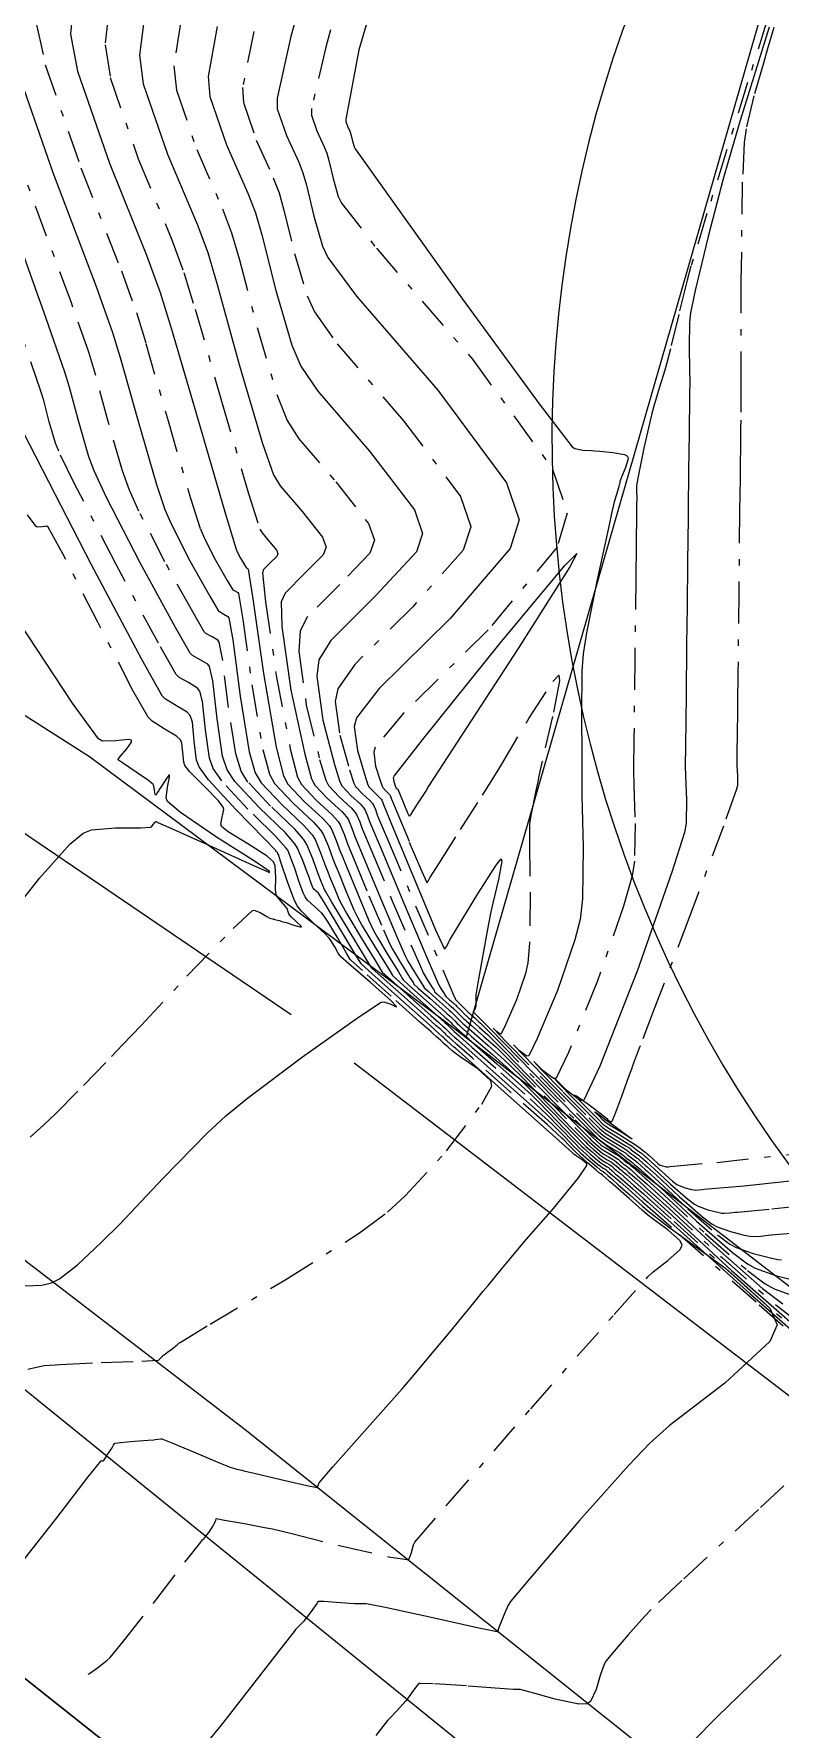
# Model space of a CAD drawing. Header units: metres. Extents: x 222509 to 223547, y 765290 to 766147.
# Drawn here: x 223342.79 to 223354.49, y 765689.06 to 765715.63 of the extents above; entities that cross this region are included whole.
import ezdxf

# ---------------------------------------------------------------- set-up
doc = ezdxf.new("R2010")
doc.units = ezdxf.units.M
doc.linetypes.add('DASHDOT', pattern=[1, 0.5, -0.25, 0, -0.25])
doc.linetypes.add('DASHED', pattern=[19.05, 12.7, -6.35])
for name, color, linetype, lineweight in [('M1506', 250, 'Continuous', 25), ('M1507', 250, 'Continuous', 20), ('M2401', 8, 'DASHED', 25), ('M2404', 8, 'DASHED', 25), ('M2605', 8, 'Continuous', 25)]:
    doc.layers.add(name, color=color, linetype=linetype, lineweight=lineweight)
doc.layers.add('M2602', color=8, linetype='Continuous')
doc.layers.add('pcell', color=160, linetype='Continuous')

# ---------------------------------------------------------------- blocks, each defined once
blk = doc.blocks.new('G$C915B2375')
at = {"layer": 'pcell'}
for points in [[(223475.017, 765753.646), (223409.864, 765750.496), (223409.87, 765750.393), (223383.937, 765745.77), (223380.317, 765743.835), (223376.277, 765741.372), (223374.321, 765740.039), (223372.412, 765738.64), (223370.552, 765737.178), (223367.849, 765734.877), (223365.283, 765732.429), (223362.459, 765729.442), (223356.622, 765722.89, 0.032478), (223354.969, 765721.035), (223354.969, 765721.035, 0.406314), (223357.874, 765694.482, -0.070978), (223372.747, 765683.494, -0.059757)], [(223313.849, 765712.699), (223345.787, 765687.356, 0.34316), (223323.509, 765681.159), (223320.157, 765674.035), (223319.49, 765672.568)]]:
    blk.add_lwpolyline(points, format="xyb", dxfattribs=at)
blk.add_lwpolyline([(223345.787, 765687.356), (223313.849, 765712.699)], dxfattribs=at)
blk = doc.blocks.new('G$C1F174877')
at = {"layer": 'M1506', "linetype": 'DASHDOT'}
for points, elevation in [([(223342.823, 765715.794), (223342.965, 765715.141), (223343.525, 765713.528), (223344.159, 765711.915), (223344.394, 765711.262), (223344.543, 765710.777), (223344.891, 765709.563), (223345.243, 765708.352), (223345.399, 765707.869), (223345.456, 765707.728), (223345.629, 765707.389), (223345.818, 765707.058), (223345.896, 765706.927), (223345.908, 765706.915), (223345.949, 765706.893), (223345.987, 765706.87), (223345.996, 765706.857), (223346.065, 765706.451), (223346.205, 765705.424), (223346.376, 765704.411), (223346.481, 765704.022), (223346.562, 765703.879), (223346.854, 765703.57), (223347.173, 765703.273), (223347.287, 765703.144), (223347.328, 765703.075), (223347.408, 765702.889), (223347.478, 765702.697), (223347.508, 765702.621), (223347.558, 765702.5), (223347.68, 765702.198), (223347.807, 765701.899), (223347.863, 765701.781), (223347.936, 765701.649), (223348.129, 765701.327), (223348.327, 765701.008), (223348.406, 765700.879), (223348.407, 765700.878), (223348.41, 765700.876), (223348.413, 765700.873), (223348.413, 765700.872), (223348.414, 765700.871), (223348.415, 765700.866), (223348.415, 765700.862), (223348.416, 765700.861), (223348.525, 765700.763), (223348.797, 765700.52), (223349.07, 765700.278), (223349.179, 765700.18), (223349.194, 765700.167), (223349.232, 765700.134), (223349.269, 765700.101), (223349.283, 765700.087), (223349.295, 765700.076), (223349.323, 765700.047), (223349.352, 765700.018), (223349.363, 765700.007), (223349.379, 765699.993), (223349.418, 765699.958), (223349.457, 765699.923), (223349.473, 765699.909), (223349.657, 765699.746), (223350.114, 765699.342), (223350.57, 765698.936), (223350.751, 765698.77), (223350.839, 765698.685), (223351.05, 765698.468), (223351.261, 765698.249), (223351.348, 765698.163), (223351.393, 765698.121), (223351.508, 765698.018), (223351.625, 765697.918), (223351.673, 765697.879), (223351.685, 765697.87), (223351.717, 765697.851), (223351.749, 765697.832), (223351.762, 765697.823), (223351.779, 765697.809), (223351.821, 765697.772), (223351.862, 765697.735), (223351.879, 765697.72), (223351.883, 765697.717), (223351.894, 765697.709), (223351.905, 765697.701), (223351.909, 765697.697), (223351.982, 765697.634), (223352.161, 765697.476), (223352.341, 765697.318), (223352.413, 765697.254), (223352.916, 765696.81), (223354.166, 765695.709), (223355.416, 765694.607)], 547.25), ([(223355.361, 765693.612), (223354.153, 765692.501), (223352.95, 765691.384), (223352.471, 765690.93), (223352.364, 765690.82), (223352.108, 765690.535), (223351.86, 765690.242), (223351.763, 765690.124), (223351.751, 765690.106), (223351.729, 765690.055), (223351.709, 765690.003), (223351.701, 765689.983), (223351.672, 765689.899), (223351.605, 765689.677), (223351.521, 765689.49), (223351.468, 765689.451), (223351.336, 765689.447), (223350.963, 765689.526), (223350.572, 765689.638), (223350.417, 765689.676), (223350.401, 765689.678), (223350.363, 765689.679), (223350.324, 765689.678), (223350.308, 765689.679), (223350.097, 765689.693), (223349.572, 765689.733), (223349.049, 765689.767), (223348.841, 765689.773), (223348.827, 765689.769), (223348.798, 765689.742), (223348.772, 765689.707), (223348.762, 765689.694), (223348.741, 765689.667), (223348.692, 765689.597), (223348.643, 765689.527), (223348.622, 765689.5), (223348.581, 765689.455), (223348.478, 765689.345), (223348.375, 765689.235), (223348.335, 765689.189), (223348.153, 765688.958)], 547.25), ([(223343.96, 765715.983), (223343.903, 765715.459), (223343.984, 765714.944), (223344.424, 765713.672), (223344.951, 765712.401), (223345.141, 765711.887), (223345.317, 765711.311), (223345.732, 765709.873), (223346.15, 765708.439), (223346.331, 765707.867), (223346.365, 765707.805), (223346.485, 765707.665), (223346.595, 765707.531), (223346.615, 765707.477), (223346.598, 765707.435), (223346.493, 765707.336), (223346.389, 765707.231), (223346.373, 765707.182), (223346.422, 765706.725), (223346.588, 765705.569), (223346.807, 765704.421), (223346.923, 765703.975), (223346.983, 765703.861), (223347.214, 765703.618), (223347.468, 765703.385), (223347.558, 765703.284), (223347.59, 765703.229), (223347.653, 765703.083), (223347.708, 765702.932), (223347.732, 765702.872), (223347.822, 765702.656), (223348.043, 765702.118), (223348.27, 765701.584), (223348.366, 765701.371), (223348.414, 765701.28), (223348.545, 765701.061), (223348.681, 765700.845), (223348.735, 765700.758), (223348.736, 765700.757), (223348.738, 765700.756), (223348.74, 765700.754), (223348.74, 765700.754), (223348.741, 765700.751), (223348.742, 765700.746), (223348.743, 765700.74), (223348.744, 765700.738), (223348.817, 765700.672), (223349.001, 765700.508), (223349.185, 765700.344), (223349.26, 765700.278), (223349.27, 765700.269), (223349.295, 765700.247), (223349.32, 765700.225), (223349.33, 765700.215), (223349.347, 765700.199), (223349.388, 765700.158), (223349.428, 765700.116), (223349.445, 765700.1), (223349.456, 765700.09), (223349.484, 765700.065), (223349.512, 765700.04), (223349.523, 765700.031), (223349.654, 765699.915), (223349.98, 765699.629), (223350.304, 765699.34), (223350.431, 765699.221), (223350.574, 765699.081), (223350.921, 765698.725), (223351.267, 765698.369), (223351.408, 765698.227), (223351.446, 765698.19), (223351.544, 765698.103), (223351.644, 765698.018), (223351.685, 765697.985), (223351.706, 765697.97), (223351.76, 765697.937), (223351.815, 765697.905), (223351.836, 765697.891), (223351.851, 765697.879), (223351.886, 765697.848), (223351.921, 765697.816), (223351.935, 765697.804), (223351.942, 765697.798), (223351.961, 765697.784), (223351.98, 765697.77), (223351.987, 765697.764), (223352.049, 765697.711), (223352.2, 765697.578), (223352.351, 765697.444), (223352.412, 765697.391), (223352.833, 765697.013), (223353.875, 765696.065), (223354.929, 765695.139)], 547.75), ([(223345.092, 765715.825), (223344.982, 765715.125), (223345.021, 765714.747), (223345.341, 765713.817), (223345.745, 765712.887), (223345.888, 765712.511), (223346.011, 765712.087), (223346.291, 765711.024), (223346.6, 765709.975), (223346.759, 765709.57), (223346.942, 765709.283), (223347.523, 765708.608), (223348.034, 765707.954), (223348.128, 765707.69), (223348.056, 765707.487), (223347.585, 765706.998), (223347.08, 765706.494), (223346.963, 765706.272), (223346.944, 765705.952), (223347.06, 765705.108), (223347.269, 765704.257), (223347.364, 765703.929), (223347.409, 765703.845), (223347.577, 765703.667), (223347.762, 765703.497), (223347.828, 765703.423), (223347.852, 765703.384), (223347.898, 765703.277), (223347.938, 765703.166), (223347.955, 765703.122), (223348.086, 765702.812), (223348.409, 765702.04), (223348.735, 765701.269), (223348.87, 765700.961), (223348.894, 765700.913), (223348.963, 765700.797), (223349.036, 765700.683), (223349.064, 765700.637), (223349.065, 765700.637), (223349.066, 765700.636), (223349.067, 765700.635), (223349.067, 765700.635), (223349.068, 765700.632), (223349.069, 765700.625), (223349.07, 765700.617), (223349.072, 765700.615), (223349.11, 765700.58), (223349.205, 765700.495), (223349.301, 765700.41), (223349.34, 765700.376), (223349.345, 765700.372), (223349.358, 765700.36), (223349.371, 765700.348), (223349.376, 765700.344), (223349.398, 765700.322), (223349.452, 765700.268), (223349.505, 765700.214), (223349.527, 765700.193), (223349.533, 765700.187), (223349.55, 765700.172), (223349.566, 765700.158), (223349.573, 765700.152), (223349.651, 765700.083), (223349.845, 765699.914), (223350.036, 765699.743), (223350.112, 765699.672), (223350.308, 765699.476), (223350.791, 765698.982), (223351.273, 765698.488), (223351.468, 765698.291), (223351.5, 765698.26), (223351.58, 765698.188), (223351.663, 765698.117), (223351.697, 765698.091), (223351.726, 765698.07), (223351.803, 765698.024), (223351.88, 765697.978), (223351.91, 765697.958), (223351.922, 765697.949), (223351.951, 765697.923), (223351.979, 765697.897), (223351.991, 765697.887), (223352.002, 765697.879), (223352.028, 765697.859), (223352.055, 765697.84), (223352.065, 765697.831), (223352.115, 765697.788), (223352.238, 765697.68), (223352.361, 765697.571), (223352.41, 765697.527), (223352.752, 765697.217), (223353.592, 765696.436), (223354.45, 765695.684), (223354.812, 765695.411)], 548.25), ([(223346.239, 765715.668), (223346.061, 765714.79), (223346.073, 765714.551), (223346.275, 765713.962), (223346.542, 765713.374), (223346.635, 765713.135), (223346.71, 765712.866), (223346.876, 765712.187), (223347.073, 765711.524), (223347.186, 765711.273), (223347.542, 765710.771), (223348.587, 765709.564), (223349.477, 765708.378), (223349.641, 765707.904), (223349.522, 765707.537), (223348.73, 765706.647), (223347.82, 765705.744), (223347.553, 765705.361), (223347.514, 765705.166), (223347.586, 765704.634), (223347.74, 765704.091), (223347.806, 765703.882), (223347.834, 765703.829), (223347.94, 765703.717), (223348.057, 765703.61), (223348.099, 765703.563), (223348.114, 765703.538), (223348.143, 765703.47), (223348.168, 765703.401), (223348.179, 765703.373), (223348.35, 765702.968), (223348.775, 765701.962), (223349.201, 765700.956), (223349.373, 765700.551), (223349.375, 765700.546), (223349.383, 765700.533), (223349.39, 765700.521), (223349.393, 765700.516), (223349.393, 765700.516), (223349.394, 765700.516), (223349.394, 765700.516), (223349.394, 765700.516), (223349.394, 765700.513), (223349.396, 765700.504), (223349.398, 765700.495), (223349.4, 765700.492), (223349.402, 765700.489), (223349.409, 765700.483), (223349.417, 765700.477), (223349.42, 765700.474), (223349.42, 765700.474), (223349.421, 765700.473), (223349.422, 765700.472), (223349.423, 765700.472), (223349.449, 765700.445), (223349.516, 765700.379), (223349.582, 765700.312), (223349.609, 765700.286), (223349.611, 765700.284), (223349.616, 765700.279), (223349.621, 765700.275), (223349.623, 765700.273), (223349.648, 765700.251), (223349.708, 765700.199), (223349.768, 765700.145), (223349.792, 765700.123), (223350.042, 765699.87), (223350.66, 765699.238), (223351.278, 765698.607), (223351.528, 765698.355), (223351.553, 765698.331), (223351.616, 765698.273), (223351.682, 765698.217), (223351.709, 765698.196), (223351.748, 765698.171), (223351.846, 765698.11), (223351.945, 765698.05), (223351.984, 765698.025), (223351.994, 765698.018), (223352.016, 765697.998), (223352.038, 765697.978), (223352.047, 765697.97), (223352.061, 765697.96), (223352.096, 765697.934), (223352.13, 765697.909), (223352.144, 765697.898), (223352.182, 765697.865), (223352.277, 765697.782), (223352.371, 765697.698), (223352.409, 765697.664), (223352.672, 765697.426), (223353.319, 765696.824), (223353.979, 765696.245), (223354.258, 765696.035), (223354.398, 765695.959), (223354.777, 765695.824)], 548.75), ([(223348.004, 765717.818), (223347.367, 765715.418), (223347.14, 765714.456), (223347.141, 765714.355), (223347.226, 765714.107), (223347.342, 765713.86), (223347.382, 765713.76), (223347.413, 765713.646), (223347.479, 765713.359), (223347.562, 765713.08), (223347.614, 765712.977), (223348.159, 765712.268), (223349.668, 765710.528), (223350.924, 765708.805), (223351.154, 765708.117), (223350.996, 765707.585), (223349.911, 765706.286), (223348.592, 765704.985), (223348.142, 765704.45), (223348.118, 765704.372), (223348.147, 765704.151), (223348.219, 765703.923), (223348.248, 765703.835), (223348.259, 765703.813), (223348.303, 765703.767), (223348.352, 765703.722), (223348.369, 765703.703), (223348.376, 765703.692), (223348.388, 765703.664), (223348.398, 765703.635), (223348.403, 765703.624), (223348.481, 765703.435), (223348.676, 765702.961), (223348.871, 765702.5), (223348.951, 765702.327), (223348.957, 765702.325), (223348.974, 765702.35), (223348.992, 765702.388), (223348.999, 765702.401), (223349.137, 765702.618), (223349.48, 765703.157), (223349.823, 765703.695), (223349.961, 765703.912), (223350.125, 765704.179), (223350.552, 765704.897), (223350.926, 765705.479), (223351.021, 765705.576), (223351.032, 765705.487), (223350.923, 765704.926), (223350.76, 765704.229), (223350.703, 765703.971), (223350.69, 765703.906), (223350.658, 765703.745), (223350.626, 765703.585), (223350.613, 765703.52), (223350.605, 765703.48), (223350.584, 765703.379), (223350.566, 765703.278), (223350.563, 765703.238), (223350.56, 765702.926), (223350.57, 765702.149), (223350.563, 765701.376), (223350.537, 765701.069), (223350.5, 765700.901), (223350.357, 765700.486), (223350.187, 765700.094), (223350.117, 765699.952), (223350.101, 765699.95), (223350.041, 765699.996), (223349.993, 765700.042), (223349.993, 765700.043), (223350.203, 765699.826), (223350.77, 765699.247), (223351.355, 765698.654), (223351.589, 765698.418), (223351.607, 765698.401), (223351.653, 765698.358), (223351.701, 765698.317), (223351.721, 765698.302), (223351.769, 765698.271), (223351.889, 765698.197), (223352.011, 765698.123), (223352.059, 765698.093), (223352.066, 765698.088), (223352.081, 765698.074), (223352.097, 765698.059), (223352.103, 765698.054), (223352.12, 765698.041), (223352.163, 765698.01), (223352.205, 765697.978), (223352.222, 765697.965), (223352.249, 765697.942), (223352.315, 765697.883), (223352.381, 765697.825), (223352.408, 765697.801), (223352.592, 765697.634), (223353.046, 765697.212), (223353.509, 765696.806), (223353.704, 765696.659), (223353.802, 765696.606), (223354.068, 765696.511), (223354.344, 765696.441), (223354.455, 765696.418), (223354.514, 765696.413)], 549.25), ([(223354.626, 765716.916), (223353.983, 765714.865), (223353.346, 765712.813), (223353.095, 765711.985), (223353.036, 765711.77), (223352.903, 765711.23), (223352.773, 765710.69), (223352.718, 765710.473), (223352.686, 765710.359), (223352.598, 765710.076), (223352.512, 765709.793), (223352.48, 765709.678), (223352.443, 765709.522), (223352.356, 765709.132), (223352.276, 765708.74), (223352.246, 765708.582), (223352.242, 765708.545), (223352.241, 765708.452), (223352.243, 765708.359), (223352.243, 765708.322), (223352.242, 765708.275), (223352.241, 765708.16), (223352.239, 765708.045), (223352.239, 765707.999), (223352.238, 765707.943), (223352.237, 765707.804), (223352.235, 765707.665), (223352.235, 765707.609), (223352.229, 765707.103), (223352.214, 765705.848), (223352.199, 765704.593), (223352.193, 765704.088), (223352.197, 765703.849), (223352.219, 765703.252), (223352.209, 765702.661), (223352.173, 765702.429), (223352.038, 765701.958), (223351.63, 765700.784), (223351.175, 765699.664), (223350.982, 765699.262), (223350.938, 765699.255), (223350.776, 765699.376), (223350.64, 765699.51), (223350.631, 765699.519), (223350.733, 765699.408), (223351.092, 765699.041), (223351.493, 765698.638), (223351.649, 765698.482), (223351.66, 765698.471), (223351.69, 765698.444), (223351.72, 765698.418), (223351.733, 765698.408), (223351.79, 765698.372), (223351.933, 765698.283), (223352.076, 765698.196), (223352.133, 765698.16), (223352.137, 765698.157), (223352.146, 765698.149), (223352.156, 765698.14), (223352.159, 765698.137), (223352.179, 765698.122), (223352.23, 765698.085), (223352.28, 765698.047), (223352.3, 765698.032), (223352.315, 765698.019), (223352.354, 765697.985), (223352.391, 765697.951), (223352.407, 765697.938), (223352.512, 765697.842), (223352.773, 765697.6), (223353.038, 765697.367), (223353.15, 765697.282), (223353.207, 765697.252), (223353.359, 765697.198), (223353.517, 765697.157), (223353.581, 765697.144), (223353.615, 765697.142), (223353.702, 765697.147), (223353.79, 765697.157), (223353.825, 765697.16), (223354.361, 765697.209), (223355.698, 765697.354)], 549.75), ([(223354.396, 765715.729), (223354.292, 765715.376), (223354.231, 765715.17), (223354.082, 765714.656), (223353.959, 765714.138), (223353.93, 765713.927), (223353.9, 765713.304), (223353.879, 765711.752), (223353.879, 765710.197), (223353.875, 765709.571), (223353.874, 765709.454), (223353.87, 765709.165), (223353.867, 765708.875), (223353.865, 765708.758), (223353.865, 765708.743), (223353.864, 765708.706), (223353.864, 765708.669), (223353.864, 765708.654), (223353.858, 765708.147), (223353.845, 765706.887), (223353.831, 765705.628), (223353.826, 765705.121), (223353.824, 765704.991), (223353.82, 765704.668), (223353.816, 765704.346), (223353.815, 765704.216), (223353.816, 765704.154), (223353.825, 765704), (223353.822, 765703.848), (223353.81, 765703.789), (223353.604, 765703.21), (223353.066, 765701.776), (223352.517, 765700.344), (223352.297, 765699.767), (223352.297, 765699.765), (223352.295, 765699.76), (223352.293, 765699.756), (223352.292, 765699.754), (223352.273, 765699.703), (223352.226, 765699.578), (223352.179, 765699.452), (223352.16, 765699.402), (223352.116, 765699.28), (223352.007, 765698.974), (223351.896, 765698.68), (223351.848, 765698.572), (223351.84, 765698.568), (223351.813, 765698.587), (223351.783, 765698.617), (223351.771, 765698.628), (223351.771, 765698.628), (223351.771, 765698.628), (223351.771, 765698.628), (223351.77, 765698.628), (223351.69, 765698.688), (223351.475, 765698.85), (223351.299, 765698.978), (223351.268, 765698.995), (223351.29, 765698.966), (223351.444, 765698.809), (223351.637, 765698.617), (223351.709, 765698.546), (223351.714, 765698.541), (223351.727, 765698.529), (223351.74, 765698.518), (223351.746, 765698.514), (223351.812, 765698.472), (223351.976, 765698.37), (223352.141, 765698.269), (223352.207, 765698.227), (223352.209, 765698.226), (223352.211, 765698.224), (223352.214, 765698.221), (223352.216, 765698.22), (223352.239, 765698.203), (223352.297, 765698.16), (223352.355, 765698.116), (223352.378, 765698.099), (223352.382, 765698.095), (223352.392, 765698.087), (223352.401, 765698.078), (223352.405, 765698.075), (223352.432, 765698.05), (223352.499, 765697.988), (223352.568, 765697.928), (223352.596, 765697.906), (223352.611, 765697.898), (223352.65, 765697.884), (223352.691, 765697.874), (223352.707, 765697.871), (223352.716, 765697.87), (223352.738, 765697.871), (223352.761, 765697.874), (223352.77, 765697.875), (223353.499, 765697.94), (223355.317, 765698.138)], 550.25), ([(223343.638, 765689.915), (223343.659, 765689.929), (223343.784, 765690.017), (223343.932, 765690.132), (223343.982, 765690.181), (223344.191, 765690.435), (223344.698, 765691.079), (223345.2, 765691.728), (223345.403, 765691.988), (223345.412, 765691.998), (223345.434, 765692.022), (223345.457, 765692.045), (223345.465, 765692.055), (223345.484, 765692.079), (223345.529, 765692.139), (223345.572, 765692.2), (223345.588, 765692.225), (223345.598, 765692.243), (223345.619, 765692.287), (223345.639, 765692.332), (223345.647, 765692.35), (223345.648, 765692.351), (223345.649, 765692.354), (223345.65, 765692.355), (223345.651, 765692.355), (223345.777, 765692.333), (223346.089, 765692.277), (223346.402, 765692.219), (223346.527, 765692.193), (223346.834, 765692.121), (223347.6, 765691.928), (223348.352, 765691.757), (223348.643, 765691.713), (223348.672, 765691.727), (223348.71, 765691.826), (223348.741, 765691.946), (223348.762, 765691.986), (223349.281, 765692.588), (223350.581, 765694.076), (223351.892, 765695.557), (223352.423, 765696.149), (223352.504, 765696.224), (223352.734, 765696.4), (223352.923, 765696.572), (223352.954, 765696.642), (223352.923, 765696.71), (223352.734, 765696.88), (223352.501, 765697.049), (223352.414, 765697.117), (223352.33, 765697.191), (223352.123, 765697.374), (223351.915, 765697.557), (223351.831, 765697.631), (223351.83, 765697.632), (223351.827, 765697.634), (223351.824, 765697.636), (223351.823, 765697.637), (223351.803, 765697.654), (223351.755, 765697.697), (223351.707, 765697.739), (223351.687, 765697.756), (223351.684, 765697.759), (223351.674, 765697.765), (223351.664, 765697.77), (223351.66, 765697.773), (223351.606, 765697.819), (223351.473, 765697.935), (223351.34, 765698.051), (223351.287, 765698.099), (223351.256, 765698.13), (223351.179, 765698.209), (223351.103, 765698.289), (223351.071, 765698.319), (223350.836, 765698.531), (223350.248, 765699.055), (223349.66, 765699.578), (223349.423, 765699.788), (223349.402, 765699.806), (223349.352, 765699.851), (223349.302, 765699.896), (223349.282, 765699.914), (223349.275, 765699.92), (223349.259, 765699.936), (223349.243, 765699.953), (223349.237, 765699.959), (223349.217, 765699.977), (223349.168, 765700.02), (223349.119, 765700.064), (223349.099, 765700.082), (223348.954, 765700.211), (223348.593, 765700.533), (223348.233, 765700.854), (223348.089, 765700.984), (223348.088, 765700.985), (223348.087, 765700.987), (223348.087, 765700.99), (223348.087, 765700.991), (223348.085, 765700.992), (223348.082, 765700.995), (223348.078, 765700.998), (223348.077, 765701), (223347.974, 765701.17), (223347.716, 765701.594), (223347.461, 765702.019), (223347.36, 765702.191), (223347.348, 765702.216), (223347.32, 765702.28), (223347.295, 765702.344), (223347.285, 765702.37), (223347.248, 765702.463), (223347.163, 765702.695), (223347.066, 765702.921), (223347.016, 765703.005), (223346.88, 765703.161), (223346.5, 765703.525), (223346.145, 765703.899), (223346.04, 765704.069), (223345.955, 765704.343), (223345.841, 765705.07), (223345.749, 765705.807), (223345.693, 765706.092), (223345.672, 765706.124), (223345.582, 765706.177), (223345.486, 765706.228), (223345.458, 765706.257), (223345.278, 765706.567), (223344.843, 765707.351), (223344.434, 765708.149), (223344.287, 765708.477), (223344.177, 765708.78), (223343.953, 765709.551), (223343.741, 765710.328), (223343.647, 765710.638), (223343.369, 765711.428), (223342.644, 765713.383)], 546.75), ([(223342.692, 765694.696), (223342.875, 765694.742), (223342.95, 765694.754), (223343.205, 765694.773), (223343.842, 765694.802), (223344.48, 765694.826), (223344.736, 765694.838), (223344.74, 765694.839), (223344.747, 765694.845), (223344.755, 765694.853), (223344.758, 765694.856), (223344.765, 765694.863), (223344.784, 765694.883), (223344.803, 765694.902), (223344.811, 765694.91), (223344.831, 765694.925), (223344.883, 765694.963), (223344.936, 765695.001), (223344.956, 765695.016), (223344.963, 765695.022), (223344.981, 765695.036), (223344.998, 765695.05), (223345.004, 765695.055), (223345.015, 765695.065), (223345.041, 765695.087), (223345.068, 765695.109), (223345.079, 765695.117), (223345.552, 765695.405), (223346.737, 765696.105), (223347.896, 765696.835), (223348.335, 765697.16), (223348.612, 765697.413), (223349.261, 765698.12), (223349.813, 765698.852), (223349.968, 765699.136), (223349.956, 765699.218), (223349.749, 765699.408), (223349.473, 765699.592), (223349.373, 765699.667), (223349.348, 765699.689), (223349.286, 765699.744), (223349.225, 765699.799), (223349.2, 765699.821), (223349.198, 765699.822), (223349.195, 765699.826), (223349.192, 765699.829), (223349.19, 765699.831), (223349.166, 765699.853), (223349.105, 765699.907), (223349.044, 765699.962), (223349.019, 765699.984), (223348.838, 765700.145), (223348.39, 765700.545), (223347.941, 765700.945), (223347.761, 765701.107), (223347.76, 765701.107), (223347.76, 765701.108), (223347.76, 765701.11), (223347.76, 765701.11), (223347.758, 765701.112), (223347.754, 765701.115), (223347.75, 765701.119), (223347.748, 765701.12), (223347.69, 765701.218), (223347.549, 765701.463), (223347.403, 765701.705), (223347.34, 765701.799), (223347.301, 765701.844), (223347.189, 765701.948), (223347.079, 765702.052), (223347.043, 765702.1), (223347.009, 765702.167), (223346.943, 765702.346), (223346.883, 765702.529), (223346.857, 765702.601), (223346.843, 765702.64), (223346.809, 765702.738), (223346.768, 765702.831), (223346.746, 765702.865), (223346.581, 765703.045), (223346.145, 765703.478), (223345.733, 765703.921), (223345.598, 765704.115), (223345.541, 765704.276), (223345.48, 765704.718), (223345.433, 765705.163), (223345.39, 765705.328), (223345.353, 765705.375), (223345.212, 765705.459), (223345.064, 765705.542), (223345.019, 765705.588), (223344.74, 765706.078), (223344.071, 765707.319), (223343.425, 765708.576), (223343.175, 765709.085), (223343.124, 765709.213), (223343.028, 765709.545), (223342.94, 765709.88), (223342.9, 765710.014), (223342.586, 765710.93)], 546.25), ([(223342.726, 765698.335), (223342.942, 765698.528), (223343.125, 765698.701), (223343.567, 765699.147), (223344.002, 765699.599), (223344.178, 765699.781), (223344.469, 765700.087), (223345.188, 765700.858), (223345.912, 765701.605), (223346.209, 765701.882), (223346.242, 765701.891), (223346.338, 765701.854), (223346.439, 765701.792), (223346.479, 765701.772), (223346.487, 765701.769), (223346.51, 765701.763), (223346.533, 765701.757), (223346.542, 765701.754), (223346.545, 765701.753), (223346.555, 765701.751), (223346.564, 765701.748), (223346.568, 765701.747), (223346.586, 765701.742), (223346.632, 765701.729), (223346.678, 765701.716), (223346.697, 765701.711), (223346.742, 765701.697), (223346.862, 765701.658), (223346.962, 765701.631), (223346.983, 765701.631), (223346.976, 765701.646), (223346.908, 765701.712), (223346.824, 765701.79), (223346.795, 765701.821), (223346.788, 765701.834), (223346.776, 765701.869), (223346.766, 765701.905), (223346.759, 765701.918), (223346.734, 765701.951), (223346.665, 765702.027), (223346.603, 765702.106), (223346.586, 765702.141), (223346.576, 765702.213), (223346.58, 765702.405), (223346.572, 765702.587), (223346.546, 765702.648), (223346.447, 765702.739), (223346.142, 765702.931), (223345.834, 765703.119), (223345.731, 765703.205), (223345.72, 765703.241), (223345.74, 765703.353), (223345.764, 765703.469), (223345.756, 765703.509), (223345.682, 765703.607), (223345.459, 765703.835), (223345.233, 765704.063), (223345.156, 765704.162), (223345.137, 765704.215), (223345.124, 765704.366), (223345.109, 765704.513), (223345.088, 765704.564), (223345.026, 765704.62), (223344.832, 765704.735), (223344.641, 765704.855), (223344.581, 765704.918), (223344.341, 765705.334), (223343.787, 765706.407), (223343.241, 765707.48), (223343.01, 765707.898), (223342.99, 765707.91), (223342.917, 765707.903), (223342.842, 765707.895), (223342.82, 765707.905), (223342.685, 765708.089)], 545.75)]:
    blk.add_lwpolyline(points, dxfattribs=dict(at, elevation=elevation))
at = {"layer": 'M1507', "linetype": 'Continuous'}
for points, elevation in [([(223342.462, 765715.24), (223343.082, 765713.456), (223343.764, 765711.671), (223344.021, 765710.95), (223344.142, 765710.553), (223344.42, 765709.557), (223344.709, 765708.565), (223344.843, 765708.173), (223344.944, 765707.938), (223345.235, 765707.37), (223345.548, 765706.813), (223345.677, 765706.592), (223345.697, 765706.572), (223345.766, 765706.535), (223345.83, 765706.497), (223345.844, 765706.475), (223345.907, 765706.129), (223346.023, 765705.247), (223346.165, 765704.377), (223346.26, 765704.045), (223346.353, 765703.889), (223346.677, 765703.547), (223347.027, 765703.217), (223347.152, 765703.074), (223347.197, 765702.998), (223347.285, 765702.792), (223347.363, 765702.58), (223347.396, 765702.496), (223347.426, 765702.422), (223347.5, 765702.239), (223347.577, 765702.057), (223347.612, 765701.986), (223347.698, 765701.834), (223347.922, 765701.46), (223348.15, 765701.089), (223348.242, 765700.939), (223348.243, 765700.938), (223348.246, 765700.935), (223348.249, 765700.933), (223348.25, 765700.932), (223348.25, 765700.931), (223348.251, 765700.927), (223348.252, 765700.923), (223348.252, 765700.922), (223348.379, 765700.808), (223348.695, 765700.526), (223349.012, 765700.244), (223349.139, 765700.131), (223349.157, 765700.115), (223349.2, 765700.077), (223349.243, 765700.039), (223349.26, 765700.023), (223349.269, 765700.014), (223349.291, 765699.992), (223349.313, 765699.969), (223349.323, 765699.961), (223349.34, 765699.944), (223349.385, 765699.904), (223349.43, 765699.865), (223349.448, 765699.849), (223349.658, 765699.662), (223350.181, 765699.199), (223350.703, 765698.734), (223350.911, 765698.545), (223350.971, 765698.487), (223351.115, 765698.339), (223351.258, 765698.19), (223351.318, 765698.131), (223351.366, 765698.086), (223351.49, 765697.976), (223351.616, 765697.869), (223351.666, 765697.826), (223351.674, 765697.82), (223351.695, 765697.808), (223351.716, 765697.795), (223351.724, 765697.79), (223351.743, 765697.774), (223351.788, 765697.735), (223351.833, 765697.695), (223351.851, 765697.679), (223351.854, 765697.676), (223351.861, 765697.671), (223351.868, 765697.666), (223351.87, 765697.664), (223351.948, 765697.595), (223352.142, 765697.425), (223352.336, 765697.254), (223352.414, 765697.185), (223352.74, 765696.929), (223353.619, 765696.292), (223354.33, 765695.653), (223354.447, 765695.394), (223354.333, 765695.132), (223353.626, 765694.479), (223352.76, 765693.815), (223352.447, 765693.539), (223352.122, 765693.193), (223351.335, 765692.314), (223350.565, 765691.419), (223350.263, 765691.055), (223350.226, 765690.998), (223350.157, 765690.844), (223350.098, 765690.683), (223350.072, 765690.62), (223350.07, 765690.614), (223350.066, 765690.597), (223350.06, 765690.584), (223350.056, 765690.582), (223349.767, 765690.641), (223349.045, 765690.798), (223348.321, 765690.956), (223348.03, 765691.016), (223348, 765691.02), (223347.925, 765691.021), (223347.85, 765691.021), (223347.82, 765691.021), (223347.739, 765691.026), (223347.536, 765691.042), (223347.334, 765691.055), (223347.254, 765691.058), (223347.249, 765691.056), (223347.237, 765691.046), (223347.228, 765691.032), (223347.224, 765691.027), (223347.198, 765690.991), (223347.134, 765690.902), (223347.07, 765690.813), (223347.043, 765690.778), (223347.019, 765690.75), (223346.956, 765690.683), (223346.893, 765690.616), (223346.869, 765690.588), (223346.676, 765690.343), (223346.202, 765689.73), (223345.723, 765689.12), (223345.525, 765688.88)], 547), ([(223343.4, 765716.062), (223343.363, 765715.626), (223343.472, 765715.042), (223343.972, 765713.6), (223344.555, 765712.158), (223344.768, 765711.575), (223344.945, 765711.001), (223345.364, 765709.571), (223345.781, 765708.139), (223345.954, 765707.566), (223345.972, 765707.52), (223346.028, 765707.41), (223346.09, 765707.304), (223346.115, 765707.262), (223346.119, 765707.258), (223346.132, 765707.251), (223346.144, 765707.243), (223346.147, 765707.239), (223346.222, 765706.772), (223346.389, 765705.602), (223346.587, 765704.447), (223346.702, 765703.999), (223346.772, 765703.87), (223347.033, 765703.593), (223347.32, 765703.329), (223347.422, 765703.214), (223347.459, 765703.152), (223347.53, 765702.986), (223347.593, 765702.814), (223347.62, 765702.746), (223347.69, 765702.578), (223347.861, 765702.158), (223348.038, 765701.741), (223348.115, 765701.576), (223348.175, 765701.464), (223348.337, 765701.194), (223348.504, 765700.926), (223348.571, 765700.818), (223348.572, 765700.817), (223348.574, 765700.816), (223348.576, 765700.814), (223348.577, 765700.813), (223348.577, 765700.811), (223348.578, 765700.806), (223348.579, 765700.801), (223348.58, 765700.799), (223348.671, 765700.717), (223348.899, 765700.514), (223349.128, 765700.311), (223349.219, 765700.229), (223349.232, 765700.218), (223349.263, 765700.19), (223349.294, 765700.163), (223349.307, 765700.151), (223349.321, 765700.137), (223349.355, 765700.102), (223349.39, 765700.067), (223349.404, 765700.053), (223349.417, 765700.041), (223349.451, 765700.011), (223349.484, 765699.982), (223349.498, 765699.97), (223349.655, 765699.831), (223350.047, 765699.486), (223350.437, 765699.138), (223350.591, 765698.996), (223350.706, 765698.883), (223350.986, 765698.597), (223351.264, 765698.309), (223351.378, 765698.195), (223351.419, 765698.155), (223351.526, 765698.061), (223351.634, 765697.968), (223351.679, 765697.932), (223351.695, 765697.92), (223351.738, 765697.894), (223351.782, 765697.868), (223351.799, 765697.857), (223351.815, 765697.844), (223351.853, 765697.81), (223351.891, 765697.776), (223351.907, 765697.762), (223351.913, 765697.757), (223351.928, 765697.746), (223351.943, 765697.736), (223351.948, 765697.731), (223352.015, 765697.673), (223352.181, 765697.527), (223352.346, 765697.381), (223352.412, 765697.322), (223352.875, 765696.911), (223354.02, 765695.886), (223355.172, 765694.872)], 547.5), ([(223354.509, 765690.22), (223353.509, 765689.252), (223353.117, 765688.858)], 547.5), ([(223344.524, 765715.904), (223344.442, 765715.292), (223344.5, 765714.845), (223344.88, 765713.744), (223345.348, 765712.644), (223345.514, 765712.199), (223345.663, 765711.699), (223346.008, 765710.447), (223346.371, 765709.205), (223346.545, 765708.719), (223346.65, 765708.542), (223347, 765708.135), (223347.314, 765707.742), (223347.372, 765707.584), (223347.326, 765707.462), (223347.031, 765707.169), (223346.727, 765706.864), (223346.668, 765706.727), (223346.675, 765706.341), (223346.816, 765705.341), (223347.037, 765704.34), (223347.144, 765703.952), (223347.196, 765703.853), (223347.395, 765703.643), (223347.615, 765703.441), (223347.693, 765703.354), (223347.721, 765703.307), (223347.775, 765703.18), (223347.823, 765703.049), (223347.844, 765702.997), (223347.954, 765702.734), (223348.226, 765702.079), (223348.502, 765701.426), (223348.618, 765701.166), (223348.654, 765701.096), (223348.754, 765700.929), (223348.858, 765700.764), (223348.9, 765700.698), (223348.9, 765700.697), (223348.902, 765700.696), (223348.903, 765700.695), (223348.904, 765700.694), (223348.904, 765700.692), (223348.905, 765700.685), (223348.907, 765700.679), (223348.908, 765700.677), (223348.964, 765700.626), (223349.103, 765700.501), (223349.243, 765700.377), (223349.3, 765700.327), (223349.307, 765700.32), (223349.327, 765700.303), (223349.346, 765700.286), (223349.353, 765700.279), (223349.372, 765700.26), (223349.42, 765700.213), (223349.467, 765700.165), (223349.486, 765700.146), (223349.495, 765700.138), (223349.517, 765700.119), (223349.539, 765700.099), (223349.548, 765700.091), (223349.652, 765699.999), (223349.912, 765699.772), (223350.17, 765699.542), (223350.271, 765699.446), (223350.441, 765699.278), (223350.856, 765698.854), (223351.27, 765698.428), (223351.438, 765698.259), (223351.473, 765698.225), (223351.562, 765698.145), (223351.653, 765698.068), (223351.691, 765698.038), (223351.716, 765698.02), (223351.781, 765697.98), (223351.847, 765697.941), (223351.873, 765697.924), (223351.887, 765697.914), (223351.919, 765697.886), (223351.95, 765697.857), (223351.963, 765697.845), (223351.972, 765697.838), (223351.995, 765697.822), (223352.018, 765697.805), (223352.026, 765697.798), (223352.082, 765697.75), (223352.219, 765697.629), (223352.356, 765697.508), (223352.411, 765697.459), (223352.792, 765697.114), (223353.732, 765696.247), (223354.688, 765695.408)], 548), ([(223345.664, 765715.746), (223345.522, 765714.958), (223345.545, 765714.649), (223345.806, 765713.889), (223346.143, 765713.13), (223346.261, 765712.823), (223346.36, 765712.476), (223346.581, 765711.604), (223346.834, 765710.748), (223346.972, 765710.422), (223347.24, 765710.026), (223348.052, 765709.085), (223348.755, 765708.166), (223348.885, 765707.797), (223348.788, 765707.512), (223348.152, 765706.824), (223347.445, 765706.12), (223347.258, 765705.816), (223347.224, 765705.561), (223347.318, 765704.873), (223347.504, 765704.174), (223347.585, 765703.905), (223347.621, 765703.837), (223347.759, 765703.692), (223347.91, 765703.553), (223347.963, 765703.493), (223347.983, 765703.461), (223348.02, 765703.373), (223348.053, 765703.283), (223348.067, 765703.248), (223348.218, 765702.89), (223348.592, 765702.001), (223348.968, 765701.112), (223349.121, 765700.756), (223349.134, 765700.729), (223349.173, 765700.665), (223349.213, 765700.602), (223349.229, 765700.577), (223349.229, 765700.576), (223349.23, 765700.576), (223349.23, 765700.576), (223349.23, 765700.575), (223349.231, 765700.572), (223349.232, 765700.564), (223349.234, 765700.556), (223349.236, 765700.554), (223349.256, 765700.535), (223349.307, 765700.489), (223349.359, 765700.444), (223349.38, 765700.425), (223349.383, 765700.423), (223349.39, 765700.417), (223349.397, 765700.41), (223349.4, 765700.408), (223349.424, 765700.384), (223349.484, 765700.323), (223349.544, 765700.263), (223349.568, 765700.239), (223349.572, 765700.235), (223349.583, 765700.226), (223349.594, 765700.216), (223349.598, 765700.212), (223349.649, 765700.167), (223349.777, 765700.056), (223349.902, 765699.944), (223349.952, 765699.897), (223350.175, 765699.673), (223350.725, 765699.11), (223351.275, 765698.548), (223351.498, 765698.323), (223351.526, 765698.295), (223351.598, 765698.23), (223351.672, 765698.167), (223351.703, 765698.144), (223351.737, 765698.12), (223351.825, 765698.067), (223351.913, 765698.014), (223351.947, 765697.992), (223351.958, 765697.983), (223351.984, 765697.961), (223352.009, 765697.938), (223352.019, 765697.929), (223352.031, 765697.919), (223352.062, 765697.897), (223352.093, 765697.874), (223352.105, 765697.865), (223352.149, 765697.827), (223352.258, 765697.731), (223352.366, 765697.634), (223352.41, 765697.596), (223352.712, 765697.322), (223353.456, 765696.63), (223354.215, 765695.964), (223354.535, 765695.723)], 548.5), ([(223347.489, 765717.993), (223346.817, 765715.589), (223346.601, 765714.623), (223346.605, 765714.453), (223346.748, 765714.034), (223346.941, 765713.617), (223347.008, 765713.448), (223347.061, 765713.256), (223347.176, 765712.772), (223347.315, 765712.301), (223347.4, 765712.125), (223347.849, 765711.519), (223349.125, 765710.045), (223350.2, 765708.591), (223350.398, 765708.011), (223350.258, 765707.561), (223349.317, 765706.467), (223348.202, 765705.365), (223347.847, 765704.906), (223347.812, 765704.77), (223347.862, 765704.393), (223347.979, 765704.007), (223348.027, 765703.859), (223348.047, 765703.821), (223348.122, 765703.742), (223348.205, 765703.666), (223348.234, 765703.633), (223348.245, 765703.615), (223348.265, 765703.567), (223348.283, 765703.518), (223348.291, 765703.498), (223348.425, 765703.177), (223348.756, 765702.371), (223349.089, 765701.586), (223349.225, 765701.291), (223349.234, 765701.287), (223349.263, 765701.331), (223349.294, 765701.395), (223349.306, 765701.418), (223349.429, 765701.618), (223349.75, 765702.149), (223350.037, 765702.597), (223350.119, 765702.695), (223350.13, 765702.662), (223350.073, 765702.374), (223349.985, 765702.004), (223349.955, 765701.868), (223349.92, 765701.681), (223349.835, 765701.217), (223349.752, 765700.753), (223349.721, 765700.565), (223349.719, 765700.54), (223349.719, 765700.477), (223349.72, 765700.414), (223349.719, 765700.388), (223349.716, 765700.375), (223349.704, 765700.341), (223349.69, 765700.309), (223349.684, 765700.297), (223349.683, 765700.297), (223349.678, 765700.301), (223349.674, 765700.305), (223349.674, 765700.305), (223349.943, 765700.031), (223350.614, 765699.346), (223351.287, 765698.661), (223351.558, 765698.386), (223351.58, 765698.366), (223351.635, 765698.315), (223351.691, 765698.267), (223351.715, 765698.249), (223351.758, 765698.221), (223351.868, 765698.153), (223351.978, 765698.087), (223352.022, 765698.059), (223352.03, 765698.053), (223352.049, 765698.036), (223352.067, 765698.019), (223352.075, 765698.012), (223352.091, 765698), (223352.129, 765697.972), (223352.168, 765697.944), (223352.183, 765697.932), (223352.215, 765697.903), (223352.296, 765697.833), (223352.376, 765697.761), (223352.408, 765697.733), (223352.632, 765697.53), (223353.182, 765697.018), (223353.744, 765696.525), (223353.981, 765696.347), (223354.1, 765696.283), (223354.422, 765696.168), (223354.757, 765696.082)], 549), ([(223348.104, 765716.118), (223347.883, 765715.379), (223347.739, 765714.596), (223347.68, 765714.289), (223347.68, 765714.257), (223347.707, 765714.18), (223347.743, 765714.103), (223347.755, 765714.072), (223347.765, 765714.036), (223347.785, 765713.947), (223347.811, 765713.86), (223347.827, 765713.828), (223348.307, 765713.151), (223349.51, 765711.468), (223350.731, 765709.806), (223351.232, 765709.155), (223351.271, 765709.128), (223351.397, 765709.105), (223351.534, 765709.1), (223351.587, 765709.095), (223351.665, 765709.086), (223351.87, 765709.069), (223352.051, 765709.037), (223352.1, 765709.009), (223352.108, 765708.969), (223352.068, 765708.832), (223352.005, 765708.68), (223351.984, 765708.621), (223351.981, 765708.612), (223351.977, 765708.59), (223351.973, 765708.568), (223351.97, 765708.559), (223351.957, 765708.511), (223351.922, 765708.391), (223351.887, 765708.271), (223351.874, 765708.222), (223351.872, 765708.217), (223351.87, 765708.204), (223351.867, 765708.19), (223351.866, 765708.185), (223351.796, 765707.859), (223351.617, 765707.049), (223351.454, 765706.238), (223351.404, 765705.91), (223351.384, 765705.641), (223351.375, 765704.969), (223351.382, 765704.295), (223351.382, 765704.024), (223351.385, 765703.696), (223351.405, 765702.88), (223351.393, 765702.069), (223351.355, 765701.749), (223351.275, 765701.428), (223351, 765700.634), (223350.682, 765699.879), (223350.55, 765699.607), (223350.519, 765699.603), (223350.406, 765699.688), (223350.315, 765699.778), (223350.312, 765699.781), (223350.466, 765699.619), (223350.929, 765699.146), (223351.424, 765698.646), (223351.619, 765698.45), (223351.633, 765698.436), (223351.671, 765698.401), (223351.711, 765698.368), (223351.727, 765698.355), (223351.779, 765698.321), (223351.911, 765698.24), (223352.043, 765698.16), (223352.096, 765698.126), (223352.101, 765698.122), (223352.114, 765698.111), (223352.126, 765698.1), (223352.131, 765698.095), (223352.15, 765698.081), (223352.196, 765698.047), (223352.242, 765698.013), (223352.261, 765697.998), (223352.282, 765697.98), (223352.334, 765697.934), (223352.386, 765697.888), (223352.407, 765697.869), (223352.552, 765697.738), (223352.909, 765697.406), (223353.273, 765697.086), (223353.427, 765696.971), (223353.504, 765696.929), (223353.714, 765696.854), (223353.931, 765696.799), (223354.018, 765696.781), (223354.065, 765696.778), (223354.184, 765696.785), (223354.304, 765696.799), (223354.352, 765696.803), (223354.792, 765696.843)], 549.5), ([(223354.323, 765715.735), (223353.869, 765714.272), (223353.694, 765713.68), (223353.596, 765713.335), (223353.367, 765712.472), (223353.159, 765711.605), (223353.088, 765711.255), (223353.071, 765711.104), (223353.065, 765710.727), (223353.074, 765710.348), (223353.075, 765710.195), (223353.072, 765709.958), (223353.064, 765709.368), (223353.057, 765708.778), (223353.054, 765708.54), (223353.054, 765708.509), (223353.053, 765708.433), (223353.052, 765708.357), (223353.051, 765708.326), (223353.048, 765708.045), (223353.041, 765707.346), (223353.033, 765706.646), (223353.03, 765706.365), (223353.026, 765706.047), (223353.017, 765705.258), (223353.008, 765704.469), (223353.004, 765704.152), (223353.007, 765704.001), (223353.025, 765703.625), (223353.018, 765703.254), (223352.992, 765703.109), (223352.794, 765702.489), (223352.252, 765700.935), (223351.667, 765699.45), (223351.415, 765698.917), (223351.359, 765698.906), (223351.151, 765699.059), (223350.972, 765699.237), (223350.949, 765699.257), (223351.005, 765699.192), (223351.261, 765698.931), (223351.564, 765698.629), (223351.679, 765698.514), (223351.687, 765698.506), (223351.708, 765698.486), (223351.73, 765698.468), (223351.74, 765698.461), (223351.801, 765698.422), (223351.954, 765698.327), (223352.108, 765698.232), (223352.17, 765698.194), (223352.173, 765698.192), (223352.179, 765698.186), (223352.185, 765698.181), (223352.187, 765698.178), (223352.209, 765698.162), (223352.263, 765698.122), (223352.317, 765698.082), (223352.339, 765698.065), (223352.349, 765698.057), (223352.373, 765698.036), (223352.396, 765698.015), (223352.406, 765698.006), (223352.472, 765697.946), (223352.636, 765697.794), (223352.803, 765697.647), (223352.873, 765697.594), (223352.909, 765697.575), (223353.005, 765697.541), (223353.104, 765697.516), (223353.144, 765697.508), (223353.166, 765697.506), (223353.22, 765697.509), (223353.275, 765697.515), (223353.297, 765697.518), (223353.93, 765697.574), (223355.508, 765697.746)], 550), ([(223342.645, 765691.732), (223343.144, 765692.369), (223343.639, 765693.01), (223343.84, 765693.264), (223343.844, 765693.266), (223343.857, 765693.263), (223343.87, 765693.259), (223343.874, 765693.26), (223343.882, 765693.268), (223343.901, 765693.295), (223343.918, 765693.323), (223343.925, 765693.335), (223343.938, 765693.353), (223343.969, 765693.399), (223344.001, 765693.445), (223344.013, 765693.464), (223344.02, 765693.475), (223344.035, 765693.505), (223344.053, 765693.531), (223344.063, 765693.536), (223344.147, 765693.549), (223344.363, 765693.57), (223344.581, 765693.585), (223344.669, 765693.592), (223344.687, 765693.595), (223344.732, 765693.603), (223344.776, 765693.607), (223344.793, 765693.604), (223344.948, 765693.545), (223345.329, 765693.385), (223345.711, 765693.224), (223345.865, 765693.161), (223345.895, 765693.151), (223345.971, 765693.131), (223346.047, 765693.113), (223346.078, 765693.106), (223346.244, 765693.066), (223346.658, 765692.967), (223347.069, 765692.874), (223347.23, 765692.844), (223347.238, 765692.848), (223347.248, 765692.874), (223347.257, 765692.906), (223347.262, 765692.917), (223347.478, 765693.165), (223348.02, 765693.778), (223348.562, 765694.392), (223348.778, 765694.641), (223348.932, 765694.823), (223349.31, 765695.28), (223349.686, 765695.739), (223349.837, 765695.923), (223349.911, 765696.012), (223350.094, 765696.234), (223350.277, 765696.455), (223350.351, 765696.545), (223350.516, 765696.738), (223350.936, 765697.219), (223351.33, 765697.698), (223351.461, 765697.889), (223351.46, 765697.917), (223351.39, 765697.98), (223351.292, 765698.042), (223351.257, 765698.067), (223351.253, 765698.071), (223351.244, 765698.081), (223351.235, 765698.09), (223351.231, 765698.094), (223350.968, 765698.329), (223350.314, 765698.911), (223349.661, 765699.493), (223349.398, 765699.728), (223349.375, 765699.748), (223349.319, 765699.798), (223349.263, 765699.847), (223349.241, 765699.868), (223349.237, 765699.871), (223349.227, 765699.881), (223349.218, 765699.891), (223349.214, 765699.895), (223349.192, 765699.915), (223349.136, 765699.964), (223349.081, 765700.013), (223349.059, 765700.033), (223348.896, 765700.178), (223348.492, 765700.539), (223348.087, 765700.9), (223347.925, 765701.045), (223347.924, 765701.046), (223347.924, 765701.048), (223347.924, 765701.05), (223347.923, 765701.051), (223347.922, 765701.052), (223347.918, 765701.055), (223347.914, 765701.058), (223347.913, 765701.06), (223347.819, 765701.216), (223347.588, 765701.603), (223347.356, 765701.99), (223347.261, 765702.144), (223347.249, 765702.159), (223347.213, 765702.191), (223347.179, 765702.224), (223347.167, 765702.239), (223347.157, 765702.26), (223347.136, 765702.316), (223347.117, 765702.374), (223347.109, 765702.396), (223347.079, 765702.475), (223347.007, 765702.673), (223346.924, 765702.864), (223346.881, 765702.935), (223346.732, 765703.104), (223346.323, 765703.502), (223345.938, 765703.91), (223345.819, 765704.092), (223345.747, 765704.309), (223345.66, 765704.894), (223345.591, 765705.485), (223345.542, 765705.71), (223345.513, 765705.75), (223345.397, 765705.818), (223345.275, 765705.885), (223345.238, 765705.922), (223345.009, 765706.322), (223344.455, 765707.335), (223343.928, 765708.362), (223343.731, 765708.781), (223343.649, 765708.996), (223343.489, 765709.548), (223343.341, 765710.104), (223343.274, 765710.326), (223342.976, 765711.184), (223342.212, 765713.311)], 546.5), ([(223342.505, 765695.998), (223342.909, 765696.015), (223343.062, 765696.049), (223343.186, 765696.113), (223343.472, 765696.335), (223343.743, 765696.589), (223343.85, 765696.692), (223344.132, 765696.973), (223344.815, 765697.691), (223345.507, 765698.4), (223345.8, 765698.669), (223346.135, 765698.944), (223347, 765699.595), (223347.881, 765700.215), (223348.236, 765700.451), (223348.274, 765700.455), (223348.385, 765700.418), (223348.471, 765700.38), (223348.476, 765700.384), (223348.38, 765700.48), (223348.069, 765700.758), (223347.729, 765701.052), (223347.597, 765701.168), (223347.597, 765701.168), (223347.597, 765701.169), (223347.597, 765701.169), (223347.596, 765701.169), (223347.595, 765701.171), (223347.59, 765701.175), (223347.585, 765701.179), (223347.584, 765701.181), (223347.561, 765701.22), (223347.505, 765701.32), (223347.447, 765701.417), (223347.42, 765701.453), (223347.349, 765701.527), (223347.16, 765701.702), (223346.98, 765701.881), (223346.919, 765701.961), (223346.864, 765702.068), (223346.758, 765702.354), (223346.662, 765702.647), (223346.622, 765702.763), (223346.621, 765702.765), (223346.618, 765702.768), (223346.616, 765702.771), (223346.615, 765702.772), (223346.614, 765702.775), (223346.615, 765702.782), (223346.614, 765702.79), (223346.613, 765702.792), (223346.609, 765702.796), (223346.597, 765702.803), (223346.585, 765702.811), (223346.581, 765702.814), (223346.581, 765702.815), (223346.582, 765702.82), (223346.583, 765702.824), (223346.582, 765702.826), (223346.405, 765703.012), (223345.954, 765703.47), (223345.526, 765703.938), (223345.377, 765704.139), (223345.336, 765704.245), (223345.301, 765704.542), (223345.272, 765704.839), (223345.239, 765704.946), (223345.191, 765704.999), (223345.024, 765705.098), (223344.852, 765705.198), (223344.8, 765705.253), (223344.472, 765705.833), (223343.689, 765707.305), (223342.925, 765708.791), (223342.619, 765709.389)], 546), ([(223342.435, 765701.834), (223342.881, 765702.401), (223343.351, 765702.927), (223343.559, 765703.101), (223343.69, 765703.153), (223344.068, 765703.184), (223344.462, 765703.183), (223344.615, 765703.194), (223344.63, 765703.201), (223344.66, 765703.235), (223344.688, 765703.271), (223344.7, 765703.282), (223344.704, 765703.283), (223344.716, 765703.279), (223344.727, 765703.272), (223344.732, 765703.269), (223344.982, 765703.157), (223345.601, 765702.879), (223346.221, 765702.6), (223346.47, 765702.488), (223346.472, 765702.487), (223346.474, 765702.486), (223346.477, 765702.485), (223346.478, 765702.485), (223346.478, 765702.485), (223346.479, 765702.484), (223346.48, 765702.484), (223346.48, 765702.484), (223346.48, 765702.487), (223346.481, 765702.495), (223346.48, 765702.502), (223346.478, 765702.504), (223346.245, 765702.659), (223345.652, 765703.037), (223345.084, 765703.426), (223344.882, 765703.596), (223344.861, 765703.648), (223344.88, 765703.82), (223344.915, 765703.978), (223344.915, 765704.014), (223344.902, 765704.007), (223344.845, 765703.927), (223344.779, 765703.822), (223344.754, 765703.783), (223344.745, 765703.769), (223344.722, 765703.73), (223344.702, 765703.7), (223344.695, 765703.698), (223344.689, 765703.713), (223344.68, 765703.775), (223344.667, 765703.843), (223344.655, 765703.864), (223344.583, 765703.923), (223344.39, 765704.058), (223344.19, 765704.19), (223344.112, 765704.244), (223344.111, 765704.246), (223344.109, 765704.252), (223344.109, 765704.259), (223344.11, 765704.261), (223344.145, 765704.306), (223344.244, 765704.424), (223344.316, 765704.528), (223344.317, 765704.556), (223344.268, 765704.566), (223344.071, 765704.547), (223343.863, 765704.544), (223343.802, 765704.576), (223343.394, 765705.138), (223342.425, 765706.608)], 545.5), ([(223348.468, 765703.812), (223348.46, 765703.838), (223348.437, 765703.906), (223348.429, 765703.972), (223348.437, 765703.995), (223348.881, 765704.561), (223350.1, 765706.079), (223351.115, 765707.295), (223351.304, 765707.486), (223351.195, 765707.272), (223350.384, 765705.995), (223349.357, 765704.421), (223348.979, 765703.835), (223348.938, 765703.77), (223348.835, 765703.61), (223348.733, 765703.45), (223348.692, 765703.385), (223348.69, 765703.381), (223348.685, 765703.37), (223348.68, 765703.362), (223348.678, 765703.363), (223348.654, 765703.414), (223348.596, 765703.552), (223348.538, 765703.693), (223348.515, 765703.749), (223348.513, 765703.752), (223348.51, 765703.761), (223348.506, 765703.769), (223348.505, 765703.772), (223348.499, 765703.778), (223348.485, 765703.791), (223348.472, 765703.805), (223348.468, 765703.812)], 549.5), ([(223351.587, 765698.733), (223351.597, 765698.727), (223351.658, 765698.683), (223351.733, 765698.627), (223351.76, 765698.606), (223351.76, 765698.606), (223351.76, 765698.606), (223351.761, 765698.606), (223351.761, 765698.606), (223351.826, 765698.559), (223352.004, 765698.431), (223352.147, 765698.326), (223352.17, 765698.308), (223352.145, 765698.321), (223351.999, 765698.411), (223351.819, 765698.525), (223351.752, 765698.567), (223351.75, 765698.568), (223351.745, 765698.572), (223351.741, 765698.576), (223351.739, 765698.578), (223351.714, 765698.603), (223351.648, 765698.669), (223351.594, 765698.723), (223351.587, 765698.733)], 550.5)]:
    blk.add_lwpolyline(points, dxfattribs=dict(at, elevation=elevation))
blk = doc.blocks.new('G$CEBE070F1')
at = {"layer": 'M2401'}
blk.add_polyline3d([(223363.22, 765690.46, 550.78), (223367.98, 765686.39, 550.35), (223367.97, 765685.82, 550.27), (223367.56, 765685.35, 550.23), (223366.98, 765685.07, 549.96), (223366.42, 765685.21, 549.73), (223357.9, 765691.78, 548.26), (223346.82, 765700.25, 546.34), (223333.53, 765709.28, 544.76), (223309.93, 765724.21, 541.48), (223300.1, 765731.03, 539.91), (223281.28, 765746.48, 536.86), (223261.09, 765763.15, 533.83), (223260.8, 765763.57, 533.83), (223260.7, 765764.29, 533.89), (223263.31, 765770.24, 534.69), (223268.62, 765781.81, 536.52), (223272.07, 765788.6, 537.3), (223276.05, 765794.24, 537.71), (223280.85, 765798.73, 538.01), (223285.36, 765801.01, 538.25)], dxfattribs=at)
at = {"layer": 'M2404'}
blk.add_polyline3d([(223305.58, 765720.58, 541.46), (223323.64, 765708.65, 543.83), (223338.89, 765699.29, 545.96), (223346.1, 765693.75, 547.15), (223358.72, 765683.69, 548.99), (223365.14, 765678.11, 550.04), (223371.22, 765670.56, 551.23), (223378.82, 765660.54, 552.43), (223380.11, 765658.94, 552.47)], dxfattribs=at)
at = {"layer": 'M2602'}
for points in [[(223349.57, 765699.89, 550.68), (223356.19, 765722.84, 550.99)], [(223327.34, 765704.45, 544.7), (223340.6, 765696.03, 546.62), (223361.84, 765678.84, 550.07), (223365.93, 765674.62, 550.96), (223377.68, 765658.88, 552.67)]]:
    blk.add_polyline3d(points, dxfattribs=at)
at = {"layer": 'M2605'}
for points in [[(223326.49, 765715.23, 544.75), (223343.66, 765704.3, 547.27)], [(223343.66, 765704.3, 547.27), (223349.25, 765700.14, 550.76), (223360.76, 765691.29, 550.99), (223366.44, 765686.71, 550.35)]]:
    blk.add_polyline3d(points, dxfattribs=at)

msp = doc.modelspace()

# ---------------------------------------------------------------- block references
for name in ['G$CEBE070F1', 'G$C1F174877', 'G$C915B2375']:
    msp.add_blockref(name, (0, 0))

doc.saveas('drawing.dxf')
